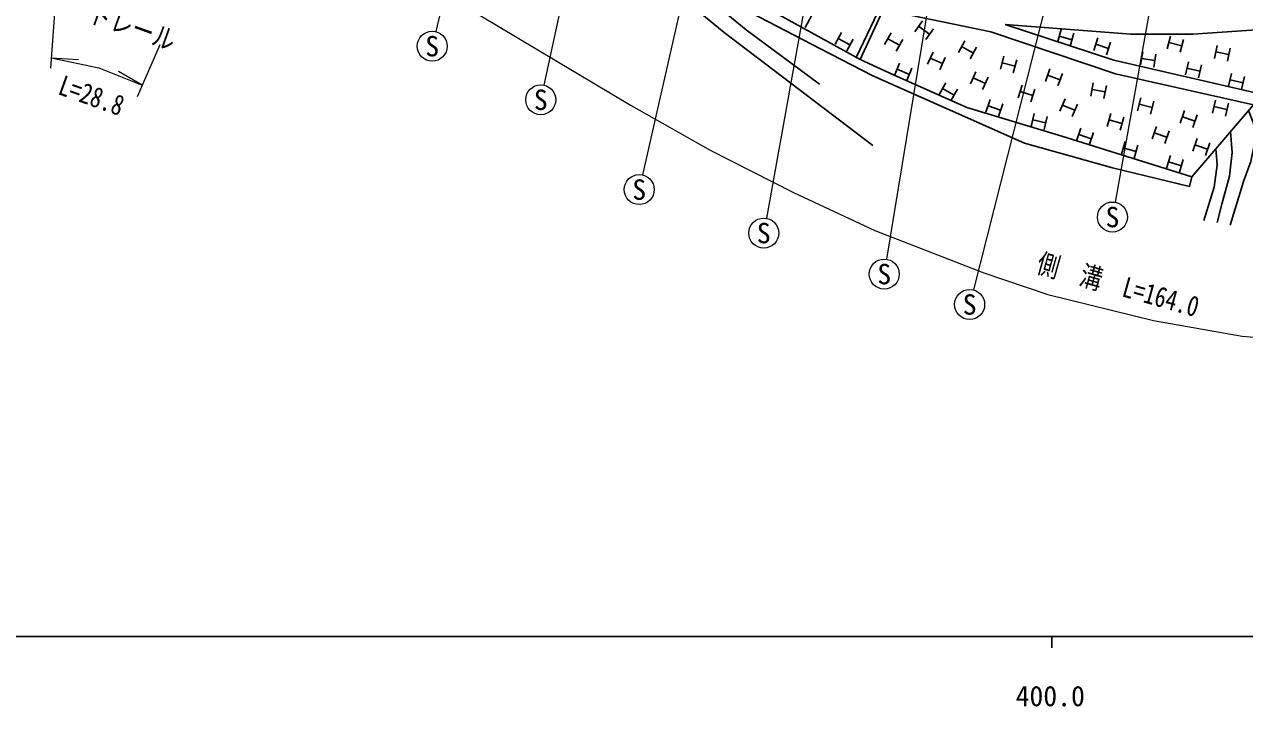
# Model space of a CAD drawing. Units: millimetres at full size, sheet at 1:1000; details may follow other scales. Extents: x 40000 to 680000, y 20000 to 380000.
# Drawn here: x 375565 to 485326, y 198715 to 260016 of the extents above; entities that cross this region are included whole.
import ezdxf
from ezdxf.enums import TextEntityAlignment as Align

# ---------------------------------------------------------------- set-up
doc = ezdxf.new("R2010")
doc.units = ezdxf.units.MM
doc.header["$LTSCALE"] = 1000
for name, color, linetype, lineweight in [('M-BGD', 7, 'Continuous', 25), ('M-STR-HTXT', 7, 'Continuous', 13), ('M-TTL-BAND', 7, 'Continuous', 25)]:
    doc.layers.add(name, color=color, linetype=linetype, lineweight=lineweight)
doc.styles.add('ＭＳ ゴシック', font='')
doc.styles.get('ＭＳ ゴシック').set_extended_font_data('MS Gothic')

msp = doc.modelspace()

# ---------------------------------------------------------------- linework, layer by layer
at = {"layer": 'M-BGD'}
for p, q in [((454006, 264672), (450398, 257045)), ((454281, 264538), (450746, 256854)), ((446368, 260796), (445787, 259746)), ((456358, 260326), (455667, 259345)), ((449070, 259280), (448489, 258229)), ((452941, 258198), (453524, 259247)), ((456993, 259144), (456013, 259836)), ((457339, 259634), (456647, 258654)), ((468484, 258395), (468811, 259550)), ((469639, 258068), (469966, 259223)), ((449830, 258174), (448780, 258754)), ((450120, 258699), (449540, 257649)), ((453233, 258723), (454282, 258140)), ((453990, 257615), (454573, 258664)), ((459587, 257494), (460163, 258547)), ((459875, 258021), (460927, 257445)), ((460639, 256918), (461215, 257971)), ((468648, 258973), (469802, 258646)), ((471759, 257666), (472139, 258804)), ((471949, 258235), (473087, 257855)), ((472898, 257286), (473277, 258424)), ((478356, 257814), (478657, 258976)), ((478507, 258395), (479668, 258093)), ((479517, 257512), (479819, 258674)), ((482615, 256952), (482849, 258129)), ((456806, 256439), (457299, 257533)), ((457053, 256986), (458147, 256493)), ((457900, 255946), (458393, 257040)), ((463363, 255994), (463676, 257152)), ((475965, 256374), (476169, 257556)), ((476067, 256965), (477249, 256761)), ((477147, 256170), (477351, 257352)), ((482732, 257541), (483909, 257307)), ((483792, 256718), (484026, 257895)), ((453829, 255440), (454294, 256546)), ((454062, 255993), (455168, 255528)), ((454935, 254975), (455400, 256081)), ((460664, 254671), (461161, 255763)), ((463519, 256573), (464678, 256260)), ((464521, 255680), (464834, 256839)), ((467407, 254886), (467808, 256017)), ((480004, 255501), (480284, 256668)), ((480144, 256084), (481311, 255804)), ((481171, 255221), (481451, 256388)), ((457857, 253730), (458440, 254779)), ((460913, 255217), (462005, 254720)), ((461756, 254174), (462253, 255266)), ((467608, 255452), (468739, 255050)), ((468538, 254485), (468939, 255616)), ((471494, 253580), (471717, 254759)), ((483875, 254454), (484159, 255619)), ((484017, 255036), (485183, 254753)), ((485041, 254170), (485325, 255336)), ((458149, 254255), (459198, 253672)), ((458906, 253147), (459489, 254196)), ((464946, 253434), (465326, 254572)), ((465136, 254003), (466274, 253623)), ((466084, 253054), (466464, 254192)), ((471605, 254170), (472784, 253947)), ((472673, 253357), (472896, 254536)), ((462047, 252141), (462446, 253273)), ((462246, 252707), (463378, 252308)), ((463178, 251742), (463578, 252873)), ((468710, 252220), (469176, 253326)), ((468943, 252773), (470049, 252308)), ((469816, 251755), (470281, 252861)), ((475697, 252254), (475995, 253417)), ((475846, 252836), (477008, 252537)), ((476859, 251956), (477157, 253119)), ((482430, 252050), (482695, 253220)), ((482562, 252635), (483733, 252369)), ((483600, 251784), (483865, 252955)), ((466127, 250858), (466407, 252024)), ((466267, 251441), (467434, 251161)), ((467294, 250577), (467574, 251744)), ((472974, 250853), (473304, 252007)), ((473139, 251430), (474293, 251100)), ((474128, 250523), (474458, 251677)), ((479543, 251136), (479930, 252272)), ((479736, 251704), (480872, 251317)), ((480679, 250749), (481066, 251885)), ((470210, 249552), (470597, 250688)), ((471346, 249165), (471733, 250301)), ((477003, 249720), (477394, 250855)), ((477199, 250287), (478333, 249896)), ((478138, 249329), (478529, 250463)), ((470404, 250120), (471539, 249733)), ((474245, 248344), (474579, 249496)), ((475398, 248010), (475732, 249163)), ((480671, 248615), (481045, 249755)), ((480858, 249185), (481999, 248812)), ((481812, 248242), (482185, 249382)), ((474412, 248920), (475565, 248586)), ((478314, 247098), (478667, 248244)), ((478491, 247671), (479638, 247318)), ((479461, 246745), (479814, 247891))]:
    msp.add_line(p, q, dxfattribs=at)
for points in [[(451893, 249147), (438497, 259282), (433144, 263716), (430261, 265271), (431098, 268883), (432568, 268026), (438811, 266148), (442548, 265055), (447521, 263672), (451049, 262806), (453863, 262167), (456589, 261588), (458826, 261114), (461726, 260917), (453559, 264890), (447225, 268220), (447380, 269198), (454481, 265280), (457899, 272198)], [(447076, 254643), (440496, 259529), (434588, 264377), (447184, 257816), (451893, 255384), (465513, 249338), (473448, 247139), (480377, 245463), (480587, 246330), (468886, 249963), (460347, 252540), (453747, 255473), (450736, 256858), (433997, 266112), (448297, 262316), (462494, 259358), (473715, 255586), (486113, 252776), (480587, 246330)], [(485683, 252275), (486134, 251132), (486266, 249613), (485883, 247698), (485249, 245994), (484028, 241979)], [(484068, 250391), (484218, 248517), (483954, 246377), (483267, 243854), (482857, 242216)], [(482750, 248853), (482871, 247394), (482580, 245386), (481668, 242401)]]:
    msp.add_lwpolyline(points, dxfattribs=at)
msp.add_lwpolyline([(463780, 259996), (475093, 259136), (480668, 259147), (488137, 259651), (491296, 259616), (486300, 253877), (473570, 256794)], close=True, dxfattribs=at)
at = {"layer": 'M-STR-HTXT'}
for p, q in [((420633, 292955), (412561, 259373)), ((429611, 288230), (422300, 254562)), ((439291, 282299), (431169, 246488)), ((448491, 276847), (442311, 242594)), ((458494, 271632), (453128, 238914)), ((468819, 267210), (460927, 236156)), ((477332, 264318), (473681, 244035)), ((378275, 261028), (377916, 256089)), ((387743, 258186), (385701, 253523)), ((377984, 257027), (380433, 256854)), ((386148, 254544), (384021, 255771))]:
    msp.add_line(p, q, dxfattribs=at)
for points in [[(394913, 271862), (400794, 269477), (408075, 265909), (430132, 252719), (437242, 248730), (444759, 244904), (452062, 241507), (461876, 237705), (467636, 235757), (477137, 233420), (485104, 231998), (492547, 231372), (496921, 230992), (504183, 230992), (509081, 231519), (513795, 231905), (518198, 232351), (535489, 235615), (561061, 241641), (568945, 243419)], [(377984, 257027), (382250, 256117), (386148, 254544)]]:
    msp.add_lwpolyline(points, dxfattribs=at)
for centre in [(412246, 258060), (422014, 253243), (430870, 245172), (473442, 242707), (442071, 241266), (452910, 237582), (460594, 234848)]:
    msp.add_circle(centre, 1350, dxfattribs=at)
at = {"layer": 'M-TTL-BAND'}
for p, q in [((40000, 205000), (579000, 205000)), ((468000, 205000), (468000, 204000))]:
    msp.add_line(p, q, dxfattribs=at)

# ---------------------------------------------------------------- texts
at = {"layer": 'M-STR-HTXT', "style": 'ＭＳ ゴシック', "width": 0.8}
for s, rotation, p in [('ガードレール', 340.404, (382928, 259108)), ('L=28.8', 340.404, (381122, 252258)), ('側\u3000溝\u3000L=164.0', 344.309, (473552, 235208))]:
    msp.add_text(s, height=1833, rotation=rotation, dxfattribs=at).set_placement(p, align=Align.BOTTOM_CENTER)
at = {"layer": 'M-STR-HTXT', "style": 'ＭＳ ゴシック'}
for p in [(412246, 258060), (422014, 253243), (430870, 245172), (473442, 242707), (442071, 241266), (452910, 237582), (460594, 234848)]:
    msp.add_text('S', height=1833, dxfattribs=at).set_placement(p, align=Align.MIDDLE_CENTER)
at = {"layer": 'M-TTL-BAND', "style": 'ＭＳ ゴシック'}
msp.add_text('400.0', height=1833, dxfattribs=at).set_placement((467844, 198195), align=Align.BOTTOM_CENTER)

doc.saveas('drawing.dxf')
